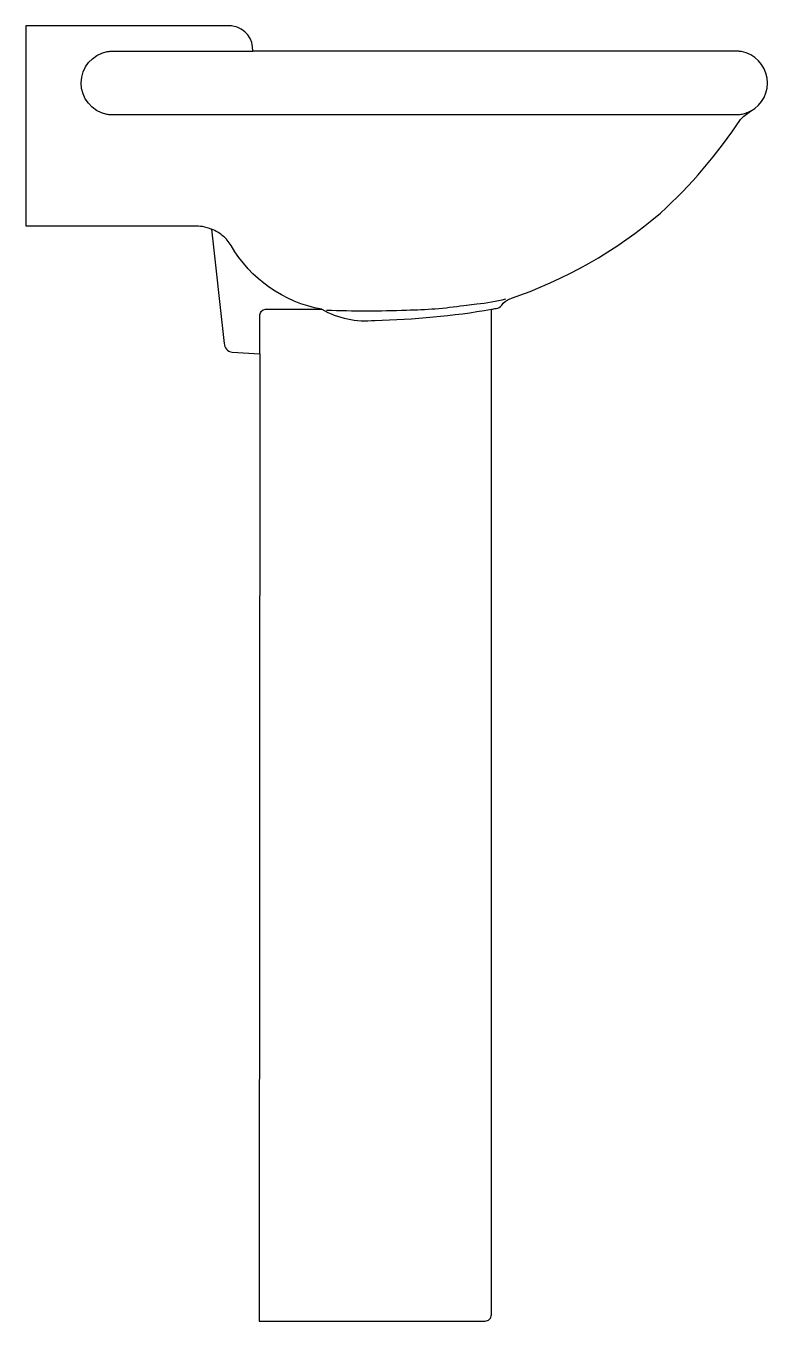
# Model space of a CAD drawing. Extents: x -856.635 to -856.167, y 498.601 to 499.417.
import ezdxf

# ---------------------------------------------------------------- set-up
doc = ezdxf.new("R2010")
doc.units = 0
doc.header["$LTSCALE"] = 50
doc.header["$MEASUREMENT"] = 0
doc.layers.add('A-PECAS', color=2, linetype='CONTINUOUS')
doc.layers.add('ESC1-50', color=1, linetype='CONTINUOUS')

# ---------------------------------------------------------------- blocks, each defined once
blk = doc.blocks.new('L3-C3-D')
at = {"layer": 'A-PECAS'}
blk.add_lwpolyline([(0.2935, 0.63748, 0.001551), (0.2965, 0.638, 0.190302), (0.3, 0.64, -0.157906), (0.305, 0.644, 0.094278), (0.4, 0.698, 0.062006), (0.4505, 0.757, -0.0731), (0.45682, 0.7622, 0.708332), (0.45106, 0.79983, 0.046367), (0.44888, 0.8), (0.25119, 0.8), (0.143, 0.8, 0.390421), (0.13049, 0.81587, 0.045305), (0.12897, 0.816), (0, 0.816), (0, 0.69), (0.10669, 0.69, -0.043933), (0.11116, 0.68979, -0.051086), (0.117, 0.688), (0.125, 0.616, 0.375004), (0.13, 0.6105), (0.1475, 0.6095), (0.147, 0), (0.2895, 0, 0.414214), (0.2935, 0.004), (0.2935, 0.6375)], format="xyb", dxfattribs=at)
at = {"layer": 'ESC1-50'}
for points in [[(0.45682, 0.7622, -0.072582), (0.45134, 0.76023, -0.04166), (0.44898, 0.76), (0.25119, 0.76), (0.0534, 0.76, -0.04166), (0.05104, 0.76023, -0.823238), (0.05132, 0.79983, -0.046367), (0.0535, 0.8), (0.143, 0.8)], [(0.1475, 0.6095), (0.1475, 0.634, -0.360993), (0.151, 0.6375), (0.1865, 0.6375, -0.220209), (0.12933, 0.67761)], [(0.1865, 0.6375, 0.157286), (0.22, 0.6305, 0.037649), (0.2935, 0.63748, 0.039202)], [(0.1895, 0.637, 0.020528), (0.24, 0.637, 0.033566), (0.27611, 0.63989), (0.28438, 0.64087, 0.034534), (0.3025, 0.644)]]:
    blk.add_lwpolyline(points, format="xyb", dxfattribs=at)
for centre, radius, start, end in [((0.10532, 0.66038), 0.02998, 49.95984, 67.08183), ((0.12126, 0.67767), 0.00658, 31.18367, 59.41917), ((0.10658, 0.66421), 0.02641, 30.49346, 39.69938)]:
    blk.add_arc(centre, radius, start, end, dxfattribs=at)

msp = doc.modelspace()

# ---------------------------------------------------------------- block references
at = {"layer": 'A-PECAS'}
msp.add_blockref('L3-C3-D', (-856.63514, 498.60081), dxfattribs=at)

doc.saveas('drawing.dxf')
